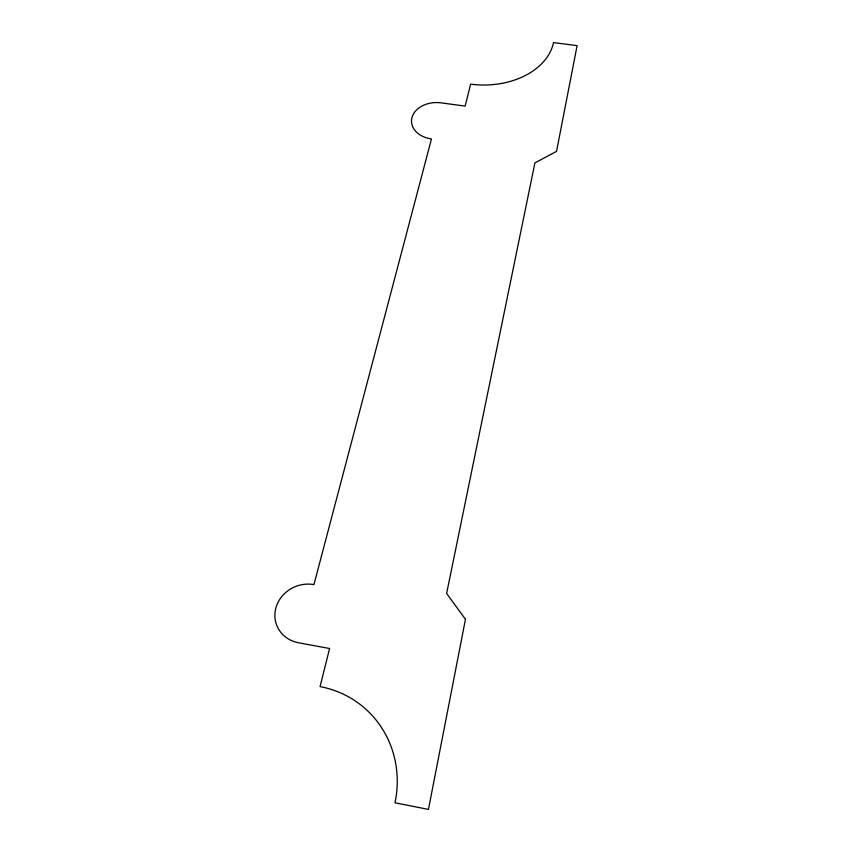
<?xml version="1.0" encoding="UTF-8"?>
<svg xmlns="http://www.w3.org/2000/svg" width="852" height="852" viewBox="0 0 852 852"><rect width="100%" height="100%" fill="white"/><g stroke="black" fill="none" stroke-linecap="round" stroke-linejoin="round"><path stroke-width="1.28" d="M465.458 619.319L428.45 809.4L395.019 802.808A105.094 98.885 -50 0 0 320.064 686.606L329.586 648.51L298.594 642.791A31.822 29.256 -21.6 0 1 275.824 608.158A31.822 29.256 -21.6 0 1 313.941 584.6L431.474 138.94A24.793 18.35 -1.1 0 1 411.953 117.587A24.793 18.35 -1.1 0 1 440.995 102.847L465.149 106.095L470.634 84.156A70.918 49.97 0.5 0 0 553.512 42.6L577.123 45.625L556.537 151.379L534.907 162.892L446.618 593.45L465.458 619.319"/></g></svg>
